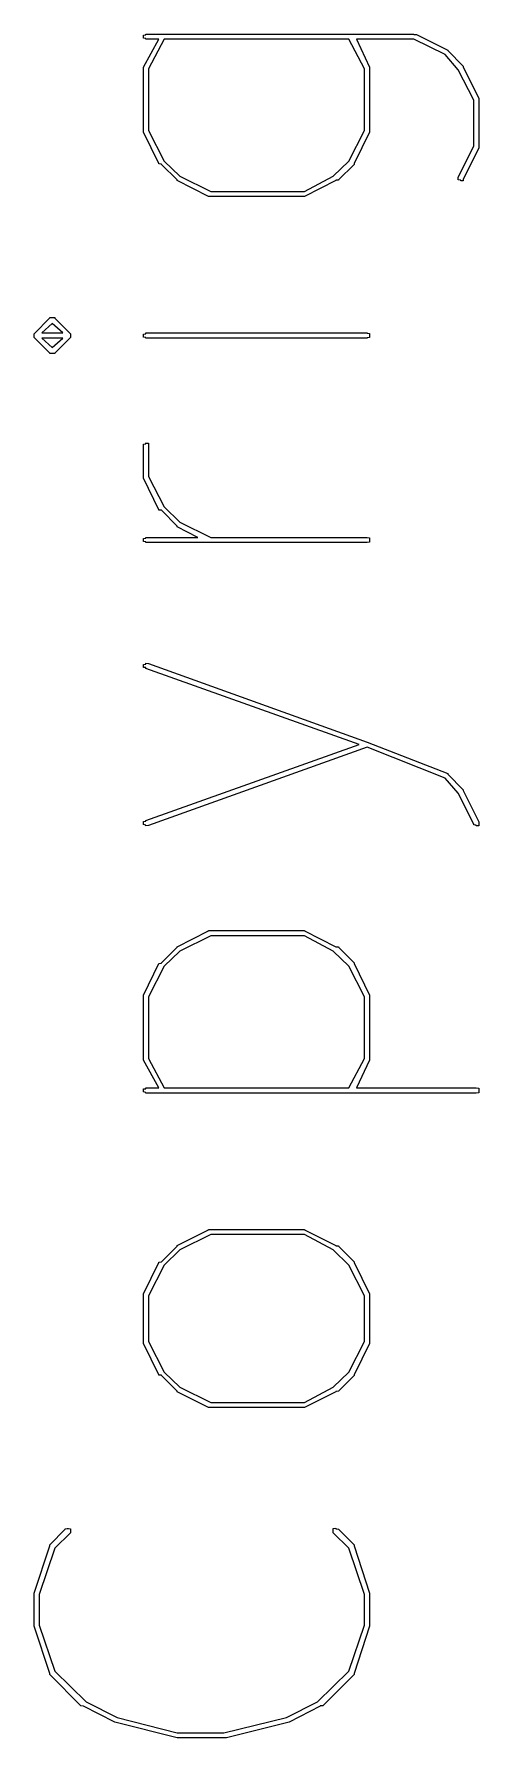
# Model space of a CAD drawing. Extents: x 18 to 369, y 6 to 139.
# Drawn here: x 297.381 to 297.552, y 38.997 to 39.652 of the extents above; entities that cross this region are included whole.
import ezdxf

# ---------------------------------------------------------------- set-up
doc = ezdxf.new("R2010")
doc.units = 0
doc.layers.add('BLACK', color=7, linetype='CONTINUOUS')

msp = doc.modelspace()

# ---------------------------------------------------------------- linework, layer by layer
at = {"layer": 'BLACK', "linetype": 'CONTINUOUS'}
for p, q in [((297.423, 39.6517), (297.424, 39.6518)), ((297.423, 39.6515), (297.423, 39.6517)), ((297.423, 39.6513), (297.423, 39.6515)), ((297.423, 39.6511), (297.423, 39.6513)), ((297.423, 39.6509), (297.423, 39.6511)), ((297.423, 39.6507), (297.423, 39.6509)), ((297.423, 39.6505), (297.423, 39.6507)), ((297.424, 39.6504), (297.423, 39.6505)), ((297.423, 39.6394), (297.429, 39.6501)), ((297.424, 39.652), (297.424, 39.6521)), ((297.424, 39.6521), (297.424, 39.6521)), ((297.424, 39.6521), (297.527, 39.6521)), ((297.424, 39.6519), (297.424, 39.652)), ((297.424, 39.6518), (297.424, 39.6519)), ((297.424, 39.6503), (297.424, 39.6504)), ((297.424, 39.6502), (297.424, 39.6503)), ((297.424, 39.6501), (297.424, 39.6502)), ((297.429, 39.6501), (297.424, 39.6501)), ((297.424, 39.6501), (297.424, 39.6501)), ((297.431, 39.6501), (297.425, 39.6388)), ((297.502, 39.6501), (297.431, 39.6501)), ((297.508, 39.6388), (297.502, 39.6501)), ((297.527, 39.6501), (297.505, 39.6501)), ((297.505, 39.6501), (297.51, 39.6394)), ((297.527, 39.6521), (297.527, 39.6521)), ((297.527, 39.6521), (297.527, 39.6521)), ((297.527, 39.6521), (297.527, 39.6521)), ((297.527, 39.6521), (297.527, 39.6521)), ((297.527, 39.6521), (297.527, 39.6521)), ((297.527, 39.6521), (297.527, 39.652)), ((297.527, 39.6521), (297.527, 39.6521)), ((297.527, 39.652), (297.527, 39.652)), ((297.527, 39.652), (297.528, 39.652)), ((297.539, 39.6442), (297.527, 39.6501)), ((297.528, 39.652), (297.528, 39.652)), ((297.528, 39.652), (297.54, 39.6459)), ((297.544, 39.6384), (297.539, 39.6442)), ((297.54, 39.6459), (297.54, 39.6459)), ((297.54, 39.6459), (297.54, 39.6459)), ((297.54, 39.6459), (297.54, 39.6459)), ((297.54, 39.6459), (297.54, 39.6459)), ((297.54, 39.6459), (297.54, 39.6458)), ((297.54, 39.6458), (297.54, 39.6458)), ((297.54, 39.6458), (297.54, 39.6458)), ((297.54, 39.6458), (297.546, 39.6397)), ((297.423, 39.6393), (297.423, 39.6394)), ((297.423, 39.6394), (297.423, 39.6394)), ((297.423, 39.6394), (297.423, 39.6394)), ((297.423, 39.6392), (297.423, 39.6393)), ((297.423, 39.6393), (297.423, 39.6393)), ((297.423, 39.6391), (297.423, 39.6392)), ((297.423, 39.6392), (297.423, 39.6392)), ((297.423, 39.639), (297.423, 39.6391)), ((297.423, 39.6391), (297.423, 39.6391)), ((297.423, 39.6148), (297.423, 39.639)), ((297.423, 39.639), (297.423, 39.639)), ((297.425, 39.6388), (297.425, 39.615)), ((297.508, 39.615), (297.508, 39.6388)), ((297.51, 39.6394), (297.51, 39.6394)), ((297.51, 39.6394), (297.51, 39.6394)), ((297.51, 39.6394), (297.51, 39.6394)), ((297.51, 39.6394), (297.51, 39.6393)), ((297.51, 39.6393), (297.51, 39.6393)), ((297.51, 39.6393), (297.51, 39.6392)), ((297.51, 39.6392), (297.51, 39.6392)), ((297.51, 39.6392), (297.51, 39.6391)), ((297.51, 39.6391), (297.51, 39.6391)), ((297.51, 39.6391), (297.51, 39.639)), ((297.51, 39.639), (297.51, 39.639)), ((297.51, 39.639), (297.51, 39.6148)), ((297.55, 39.6267), (297.544, 39.6384)), ((297.546, 39.6397), (297.546, 39.6397)), ((297.546, 39.6397), (297.546, 39.6397)), ((297.546, 39.6397), (297.546, 39.6396)), ((297.546, 39.6396), (297.546, 39.6396)), ((297.546, 39.6396), (297.546, 39.6395)), ((297.546, 39.6395), (297.546, 39.6395)), ((297.546, 39.6395), (297.546, 39.6394)), ((297.546, 39.6394), (297.552, 39.6274)), ((297.552, 39.6274), (297.552, 39.6273)), ((297.552, 39.6273), (297.552, 39.6273)), ((297.552, 39.6273), (297.552, 39.6273)), ((297.552, 39.6273), (297.552, 39.6272)), ((297.552, 39.6272), (297.552, 39.6272)), ((297.552, 39.6272), (297.552, 39.6271)), ((297.552, 39.6271), (297.552, 39.6271)), ((297.552, 39.6271), (297.552, 39.627)), ((297.552, 39.627), (297.552, 39.627)), ((297.552, 39.627), (297.552, 39.6269)), ((297.55, 39.609), (297.55, 39.6267)), ((297.552, 39.6269), (297.552, 39.6269)), ((297.552, 39.6269), (297.552, 39.6087)), ((297.423, 39.6147), (297.423, 39.6148)), ((297.423, 39.6148), (297.423, 39.6148)), ((297.423, 39.6148), (297.423, 39.6148)), ((297.423, 39.6146), (297.423, 39.6147)), ((297.423, 39.6145), (297.423, 39.6146)), ((297.423, 39.6146), (297.423, 39.6146)), ((297.423, 39.6146), (297.423, 39.6146)), ((297.423, 39.6144), (297.423, 39.6145)), ((297.429, 39.6023), (297.423, 39.6144)), ((297.423, 39.6144), (297.423, 39.6144)), ((297.423, 39.6144), (297.423, 39.6144)), ((297.423, 39.6144), (297.423, 39.6144)), ((297.425, 39.615), (297.431, 39.6033)), ((297.502, 39.6033), (297.508, 39.615)), ((297.51, 39.6144), (297.504, 39.6023)), ((297.51, 39.6148), (297.51, 39.6148)), ((297.51, 39.6148), (297.51, 39.6147)), ((297.51, 39.6147), (297.51, 39.6147)), ((297.51, 39.6147), (297.51, 39.6146)), ((297.51, 39.6146), (297.51, 39.6146)), ((297.51, 39.6146), (297.51, 39.6145)), ((297.51, 39.6145), (297.51, 39.6145)), ((297.51, 39.6145), (297.51, 39.6144)), ((297.51, 39.6144), (297.51, 39.6144)), ((297.51, 39.6144), (297.51, 39.6144)), ((297.544, 39.5971), (297.55, 39.609)), ((297.552, 39.6083), (297.546, 39.5962)), ((297.552, 39.6087), (297.552, 39.6087)), ((297.552, 39.6087), (297.552, 39.6087)), ((297.552, 39.6087), (297.552, 39.6086)), ((297.552, 39.6086), (297.552, 39.6086)), ((297.552, 39.6086), (297.552, 39.6085)), ((297.552, 39.6085), (297.552, 39.6085)), ((297.552, 39.6085), (297.552, 39.6084)), ((297.552, 39.6084), (297.552, 39.6084)), ((297.552, 39.6084), (297.552, 39.6083)), ((297.552, 39.6083), (297.552, 39.6083)), ((297.429, 39.6022), (297.429, 39.6023)), ((297.43, 39.6021), (297.429, 39.6022)), ((297.429, 39.6022), (297.429, 39.6022)), ((297.43, 39.602), (297.43, 39.6021)), ((297.43, 39.6021), (297.43, 39.6021)), ((297.43, 39.6021), (297.43, 39.6021)), ((297.436, 39.596), (297.43, 39.602)), ((297.43, 39.602), (297.43, 39.602)), ((297.431, 39.6033), (297.437, 39.5975)), ((297.496, 39.5975), (297.502, 39.6033)), ((297.504, 39.602), (297.498, 39.596)), ((297.504, 39.6023), (297.504, 39.6023)), ((297.504, 39.6023), (297.504, 39.6022)), ((297.504, 39.6022), (297.504, 39.6022)), ((297.504, 39.6022), (297.504, 39.6021)), ((297.504, 39.6021), (297.504, 39.6021)), ((297.504, 39.6021), (297.504, 39.6021)), ((297.504, 39.6021), (297.504, 39.602)), ((297.436, 39.5959), (297.436, 39.596)), ((297.436, 39.5958), (297.436, 39.5959)), ((297.436, 39.5959), (297.436, 39.5959)), ((297.436, 39.5959), (297.436, 39.5959)), ((297.448, 39.5897), (297.436, 39.5958)), ((297.436, 39.5958), (297.436, 39.5958)), ((297.436, 39.5958), (297.436, 39.5958)), ((297.436, 39.5958), (297.436, 39.5958)), ((297.437, 39.5975), (297.449, 39.5916)), ((297.485, 39.5916), (297.496, 39.5975)), ((297.497, 39.5958), (297.485, 39.5897)), ((297.498, 39.5959), (297.497, 39.5959)), ((297.497, 39.5959), (297.497, 39.5959)), ((297.497, 39.5959), (297.497, 39.5958)), ((297.497, 39.5958), (297.497, 39.5958)), ((297.497, 39.5958), (297.497, 39.5958)), ((297.498, 39.596), (297.498, 39.5959)), ((297.498, 39.5959), (297.498, 39.5959)), ((297.544, 39.5969), (297.544, 39.5971)), ((297.544, 39.5967), (297.544, 39.5969)), ((297.544, 39.5965), (297.544, 39.5967)), ((297.544, 39.5964), (297.544, 39.5965)), ((297.544, 39.5962), (297.544, 39.5964)), ((297.544, 39.596), (297.544, 39.5962)), ((297.545, 39.5959), (297.544, 39.596)), ((297.545, 39.5958), (297.545, 39.5959)), ((297.545, 39.5957), (297.545, 39.5958)), ((297.546, 39.5957), (297.545, 39.5957)), ((297.545, 39.5957), (297.545, 39.5957)), ((297.545, 39.5957), (297.545, 39.5957)), ((297.546, 39.5962), (297.546, 39.5962)), ((297.546, 39.5962), (297.546, 39.596)), ((297.546, 39.596), (297.546, 39.5959)), ((297.546, 39.5959), (297.546, 39.5958)), ((297.546, 39.5958), (297.546, 39.5957)), ((297.448, 39.5896), (297.448, 39.5897)), ((297.448, 39.5897), (297.448, 39.5897)), ((297.448, 39.5897), (297.448, 39.5897)), ((297.448, 39.5897), (297.448, 39.5897)), ((297.448, 39.5897), (297.448, 39.5897)), ((297.485, 39.5896), (297.448, 39.5896)), ((297.448, 39.5896), (297.448, 39.5896)), ((297.448, 39.5896), (297.448, 39.5896)), ((297.448, 39.5896), (297.448, 39.5896)), ((297.448, 39.5896), (297.448, 39.5896)), ((297.448, 39.5896), (297.448, 39.5896)), ((297.449, 39.5916), (297.485, 39.5916)), ((297.485, 39.5897), (297.485, 39.5897)), ((297.485, 39.5897), (297.485, 39.5897)), ((297.485, 39.5897), (297.485, 39.5897)), ((297.485, 39.5897), (297.485, 39.5897)), ((297.485, 39.5897), (297.485, 39.5897)), ((297.485, 39.5897), (297.485, 39.5896)), ((297.485, 39.5896), (297.485, 39.5896)), ((297.485, 39.5896), (297.485, 39.5896)), ((297.485, 39.5896), (297.485, 39.5896)), ((297.485, 39.5896), (297.485, 39.5896)), ((297.485, 39.5896), (297.485, 39.5896)), ((297.381, 39.5369), (297.387, 39.543)), ((297.387, 39.543), (297.387, 39.5431)), ((297.387, 39.5431), (297.387, 39.5431)), ((297.387, 39.5431), (297.388, 39.5431)), ((297.387, 39.543), (297.387, 39.543)), ((297.388, 39.5431), (297.388, 39.5432)), ((297.388, 39.5432), (297.388, 39.5432)), ((297.388, 39.5432), (297.388, 39.5432)), ((297.388, 39.5432), (297.388, 39.5432)), ((297.388, 39.5432), (297.388, 39.5432)), ((297.388, 39.5432), (297.388, 39.5432)), ((297.388, 39.5432), (297.388, 39.5432)), ((297.388, 39.5432), (297.388, 39.5432)), ((297.388, 39.5432), (297.388, 39.5432)), ((297.388, 39.5432), (297.388, 39.5432)), ((297.388, 39.5432), (297.388, 39.5432)), ((297.388, 39.5432), (297.388, 39.5432)), ((297.388, 39.5432), (297.388, 39.5431)), ((297.388, 39.5431), (297.389, 39.5431)), ((297.389, 39.5431), (297.389, 39.5429)), ((297.389, 39.5429), (297.395, 39.5369)), ((297.381, 39.5367), (297.381, 39.5369)), ((297.381, 39.5369), (297.381, 39.5369)), ((297.381, 39.5366), (297.381, 39.5367)), ((297.381, 39.5367), (297.381, 39.5367)), ((297.381, 39.5367), (297.381, 39.5367)), ((297.381, 39.5364), (297.381, 39.5366)), ((297.381, 39.5362), (297.381, 39.5364)), ((297.381, 39.5364), (297.381, 39.5364)), ((297.381, 39.5361), (297.381, 39.5362)), ((297.381, 39.536), (297.381, 39.5361)), ((297.381, 39.5358), (297.381, 39.536)), ((297.381, 39.536), (297.381, 39.536)), ((297.381, 39.536), (297.381, 39.536)), ((297.381, 39.5357), (297.381, 39.5358)), ((297.381, 39.5356), (297.381, 39.5357)), ((297.381, 39.5355), (297.381, 39.5356)), ((297.381, 39.5356), (297.381, 39.5356)), ((297.387, 39.5294), (297.381, 39.5355)), ((297.381, 39.5355), (297.381, 39.5355)), ((297.388, 39.5408), (297.384, 39.5372)), ((297.384, 39.5372), (297.392, 39.5372)), ((297.392, 39.5372), (297.388, 39.5408)), ((297.395, 39.5355), (297.389, 39.5294)), ((297.395, 39.5369), (297.395, 39.5369)), ((297.395, 39.5369), (297.395, 39.5368)), ((297.395, 39.5368), (297.395, 39.5367)), ((297.395, 39.5367), (297.395, 39.5367)), ((297.395, 39.5367), (297.395, 39.5366)), ((297.395, 39.5366), (297.395, 39.5364)), ((297.395, 39.5364), (297.395, 39.5362)), ((297.395, 39.5362), (297.395, 39.5361)), ((297.395, 39.5361), (297.395, 39.536)), ((297.395, 39.536), (297.395, 39.5359)), ((297.395, 39.5359), (297.395, 39.5358)), ((297.395, 39.5358), (297.395, 39.5356)), ((297.395, 39.5356), (297.395, 39.5356)), ((297.395, 39.5356), (297.395, 39.5355)), ((297.395, 39.5355), (297.395, 39.5355)), ((297.423, 39.5367), (297.424, 39.5369)), ((297.423, 39.5366), (297.423, 39.5367)), ((297.423, 39.5364), (297.423, 39.5366)), ((297.423, 39.5362), (297.423, 39.5364)), ((297.423, 39.536), (297.423, 39.5362)), ((297.423, 39.5358), (297.423, 39.536)), ((297.423, 39.5356), (297.423, 39.5358)), ((297.424, 39.5355), (297.423, 39.5356)), ((297.424, 39.5371), (297.424, 39.5372)), ((297.424, 39.5372), (297.424, 39.5372)), ((297.424, 39.5372), (297.509, 39.5372)), ((297.424, 39.537), (297.424, 39.5371)), ((297.424, 39.5369), (297.424, 39.537)), ((297.424, 39.5354), (297.424, 39.5355)), ((297.424, 39.5353), (297.424, 39.5354)), ((297.424, 39.5352), (297.424, 39.5353)), ((297.509, 39.5372), (297.509, 39.5371)), ((297.509, 39.5372), (297.509, 39.5372)), ((297.509, 39.5371), (297.51, 39.537)), ((297.51, 39.5354), (297.509, 39.5353)), ((297.509, 39.5353), (297.509, 39.5352)), ((297.51, 39.537), (297.51, 39.5369)), ((297.51, 39.5369), (297.51, 39.5367)), ((297.51, 39.5367), (297.51, 39.5366)), ((297.51, 39.5366), (297.51, 39.5364)), ((297.51, 39.5364), (297.51, 39.5362)), ((297.51, 39.5362), (297.51, 39.536)), ((297.51, 39.536), (297.51, 39.5358)), ((297.51, 39.5358), (297.51, 39.5356)), ((297.51, 39.5356), (297.51, 39.5355)), ((297.51, 39.5355), (297.51, 39.5354)), ((297.384, 39.5352), (297.388, 39.5316)), ((297.392, 39.5352), (297.384, 39.5352)), ((297.387, 39.5293), (297.387, 39.5294)), ((297.388, 39.5293), (297.387, 39.5293)), ((297.388, 39.5316), (297.392, 39.5352)), ((297.388, 39.5292), (297.388, 39.5293)), ((297.389, 39.5293), (297.388, 39.5293)), ((297.388, 39.5293), (297.388, 39.5292)), ((297.388, 39.5292), (297.388, 39.5292)), ((297.388, 39.5292), (297.388, 39.5292)), ((297.388, 39.5292), (297.388, 39.5292)), ((297.388, 39.5292), (297.388, 39.5292)), ((297.388, 39.5292), (297.388, 39.5292)), ((297.388, 39.5292), (297.388, 39.5292)), ((297.388, 39.5292), (297.388, 39.5292)), ((297.388, 39.5292), (297.388, 39.5292)), ((297.388, 39.5292), (297.388, 39.5292)), ((297.388, 39.5292), (297.388, 39.5292)), ((297.388, 39.5292), (297.388, 39.5291)), ((297.388, 39.5291), (297.388, 39.5292)), ((297.388, 39.5291), (297.388, 39.5291)), ((297.388, 39.5291), (297.388, 39.5291)), ((297.389, 39.5294), (297.389, 39.5294)), ((297.389, 39.5294), (297.389, 39.5293)), ((297.389, 39.5293), (297.389, 39.5293)), ((297.389, 39.5293), (297.389, 39.5293)), ((297.509, 39.5352), (297.424, 39.5352)), ((297.424, 39.5352), (297.424, 39.5352)), ((297.509, 39.5352), (297.509, 39.5352)), ((297.423, 39.4944), (297.424, 39.4946)), ((297.423, 39.4943), (297.423, 39.4944)), ((297.423, 39.4941), (297.423, 39.4943)), ((297.423, 39.4939), (297.423, 39.4941)), ((297.423, 39.4818), (297.423, 39.4939)), ((297.424, 39.4948), (297.424, 39.4949)), ((297.424, 39.4949), (297.424, 39.4948)), ((297.424, 39.4948), (297.425, 39.4948)), ((297.424, 39.4947), (297.424, 39.4948)), ((297.424, 39.4948), (297.424, 39.4948)), ((297.424, 39.4946), (297.424, 39.4947)), ((297.425, 39.4948), (297.425, 39.4947)), ((297.425, 39.4947), (297.425, 39.4946)), ((297.425, 39.4946), (297.425, 39.4944)), ((297.425, 39.4944), (297.425, 39.4942)), ((297.425, 39.4942), (297.425, 39.4941)), ((297.425, 39.4941), (297.425, 39.4939)), ((297.425, 39.4939), (297.425, 39.482)), ((297.423, 39.4817), (297.423, 39.4818)), ((297.423, 39.4816), (297.423, 39.4817)), ((297.423, 39.4817), (297.423, 39.4817)), ((297.423, 39.4815), (297.423, 39.4816)), ((297.423, 39.4816), (297.423, 39.4816)), ((297.423, 39.4814), (297.423, 39.4815)), ((297.423, 39.4815), (297.423, 39.4815)), ((297.423, 39.4813), (297.423, 39.4814)), ((297.423, 39.4814), (297.423, 39.4814)), ((297.423, 39.4814), (297.423, 39.4814)), ((297.429, 39.4692), (297.423, 39.4813)), ((297.423, 39.4813), (297.423, 39.4813)), ((297.425, 39.482), (297.431, 39.4703)), ((297.431, 39.4703), (297.437, 39.4644)), ((297.429, 39.4691), (297.429, 39.4692)), ((297.429, 39.4692), (297.429, 39.4692)), ((297.43, 39.4691), (297.429, 39.4691)), ((297.43, 39.469), (297.43, 39.4691)), ((297.43, 39.4691), (297.43, 39.4691)), ((297.436, 39.4629), (297.43, 39.469)), ((297.43, 39.469), (297.43, 39.469)), ((297.437, 39.4644), (297.449, 39.4586)), ((297.423, 39.4581), (297.424, 39.4583)), ((297.423, 39.458), (297.423, 39.4581)), ((297.423, 39.4578), (297.423, 39.458)), ((297.423, 39.4576), (297.423, 39.4578)), ((297.423, 39.4574), (297.423, 39.4576)), ((297.423, 39.4572), (297.423, 39.4574)), ((297.423, 39.457), (297.423, 39.4572)), ((297.424, 39.4569), (297.423, 39.457)), ((297.424, 39.4585), (297.424, 39.4586)), ((297.424, 39.4586), (297.424, 39.4586)), ((297.424, 39.4586), (297.444, 39.4586)), ((297.424, 39.4584), (297.424, 39.4585)), ((297.424, 39.4583), (297.424, 39.4584)), ((297.424, 39.4567), (297.424, 39.4569)), ((297.424, 39.4566), (297.424, 39.4567)), ((297.424, 39.4567), (297.424, 39.4567)), ((297.436, 39.4628), (297.436, 39.4629)), ((297.436, 39.4629), (297.436, 39.4629)), ((297.436, 39.4627), (297.436, 39.4628)), ((297.436, 39.4628), (297.436, 39.4628)), ((297.436, 39.4628), (297.436, 39.4628)), ((297.436, 39.4628), (297.436, 39.4628)), ((297.444, 39.4586), (297.436, 39.4627)), ((297.436, 39.4627), (297.436, 39.4627)), ((297.449, 39.4586), (297.509, 39.4586)), ((297.509, 39.4586), (297.509, 39.4585)), ((297.509, 39.4585), (297.509, 39.4585)), ((297.509, 39.4585), (297.51, 39.4584)), ((297.51, 39.4567), (297.509, 39.4566)), ((297.51, 39.4584), (297.51, 39.4583)), ((297.51, 39.4583), (297.51, 39.4581)), ((297.51, 39.4581), (297.51, 39.4579)), ((297.51, 39.4579), (297.51, 39.4578)), ((297.51, 39.4578), (297.51, 39.4576)), ((297.51, 39.4576), (297.51, 39.4574)), ((297.51, 39.4574), (297.51, 39.4572)), ((297.51, 39.4572), (297.51, 39.457)), ((297.51, 39.457), (297.51, 39.4569)), ((297.51, 39.4569), (297.51, 39.4567)), ((297.509, 39.4566), (297.424, 39.4566)), ((297.424, 39.4566), (297.424, 39.4566)), ((297.509, 39.4566), (297.509, 39.4566)), ((297.509, 39.4566), (297.509, 39.4566)), ((297.423, 39.4097), (297.424, 39.4099)), ((297.423, 39.4095), (297.423, 39.4097)), ((297.423, 39.4093), (297.423, 39.4095)), ((297.423, 39.4091), (297.423, 39.4093)), ((297.423, 39.409), (297.423, 39.4091)), ((297.423, 39.4088), (297.423, 39.409)), ((297.423, 39.4086), (297.423, 39.4088)), ((297.424, 39.4085), (297.423, 39.4086)), ((297.424, 39.4102), (297.425, 39.4101)), ((297.424, 39.4101), (297.424, 39.4102)), ((297.424, 39.4102), (297.424, 39.4102)), ((297.424, 39.4102), (297.424, 39.4102)), ((297.424, 39.41), (297.424, 39.4101)), ((297.424, 39.4099), (297.424, 39.41)), ((297.424, 39.4083), (297.424, 39.4085)), ((297.424, 39.4082), (297.424, 39.4083)), ((297.424, 39.4083), (297.424, 39.4083)), ((297.506, 39.379), (297.424, 39.4082)), ((297.425, 39.4101), (297.509, 39.3799)), ((297.424, 39.3497), (297.506, 39.379)), ((297.509, 39.3799), (297.509, 39.3799)), ((297.509, 39.3799), (297.509, 39.3799)), ((297.509, 39.3799), (297.509, 39.3799)), ((297.509, 39.3799), (297.54, 39.3678)), ((297.509, 39.3779), (297.425, 39.3478)), ((297.539, 39.366), (297.509, 39.3779)), ((297.544, 39.3602), (297.539, 39.366)), ((297.54, 39.3678), (297.54, 39.3678)), ((297.54, 39.3678), (297.54, 39.3678)), ((297.54, 39.3678), (297.54, 39.3677)), ((297.54, 39.3677), (297.54, 39.3676)), ((297.54, 39.3676), (297.546, 39.3615)), ((297.55, 39.3483), (297.544, 39.3602)), ((297.546, 39.3615), (297.546, 39.3615)), ((297.546, 39.3615), (297.546, 39.3614)), ((297.546, 39.3614), (297.546, 39.3614)), ((297.546, 39.3614), (297.546, 39.3614)), ((297.546, 39.3614), (297.546, 39.3613)), ((297.546, 39.3613), (297.546, 39.3613)), ((297.546, 39.3613), (297.552, 39.3492)), ((297.423, 39.3493), (297.424, 39.3495)), ((297.423, 39.3491), (297.423, 39.3493)), ((297.423, 39.349), (297.423, 39.3491)), ((297.423, 39.3488), (297.423, 39.349)), ((297.423, 39.3486), (297.423, 39.3488)), ((297.423, 39.3484), (297.423, 39.3486)), ((297.423, 39.3482), (297.423, 39.3484)), ((297.424, 39.348), (297.423, 39.3482)), ((297.424, 39.3496), (297.424, 39.3497)), ((297.424, 39.3495), (297.424, 39.3496)), ((297.424, 39.3479), (297.424, 39.348)), ((297.424, 39.3478), (297.424, 39.3479)), ((297.425, 39.3478), (297.424, 39.3477)), ((297.424, 39.3477), (297.424, 39.3478)), ((297.424, 39.3477), (297.424, 39.3477)), ((297.424, 39.3477), (297.424, 39.3477)), ((297.425, 39.3478), (297.425, 39.3478)), ((297.55, 39.3481), (297.55, 39.3483)), ((297.551, 39.348), (297.55, 39.3481)), ((297.551, 39.3478), (297.551, 39.348)), ((297.551, 39.3477), (297.551, 39.3478)), ((297.551, 39.3478), (297.551, 39.3478)), ((297.552, 39.3477), (297.551, 39.3477)), ((297.551, 39.3477), (297.551, 39.3477)), ((297.552, 39.3492), (297.552, 39.3491)), ((297.552, 39.3491), (297.552, 39.349)), ((297.552, 39.349), (297.552, 39.3488)), ((297.552, 39.3488), (297.552, 39.3486)), ((297.552, 39.3486), (297.552, 39.3484)), ((297.552, 39.3484), (297.552, 39.3482)), ((297.552, 39.3482), (297.552, 39.3481)), ((297.552, 39.3481), (297.552, 39.3479)), ((297.552, 39.3479), (297.552, 39.3478)), ((297.552, 39.3478), (297.552, 39.3477)), ((297.436, 39.3012), (297.448, 39.3073)), ((297.448, 39.3073), (297.448, 39.3074)), ((297.448, 39.3074), (297.448, 39.3074)), ((297.448, 39.3074), (297.448, 39.3074)), ((297.448, 39.3074), (297.448, 39.3074)), ((297.448, 39.3074), (297.448, 39.3074)), ((297.448, 39.3074), (297.448, 39.3074)), ((297.448, 39.3074), (297.485, 39.3074)), ((297.448, 39.3073), (297.448, 39.3073)), ((297.448, 39.3073), (297.448, 39.3073)), ((297.448, 39.3073), (297.448, 39.3073)), ((297.448, 39.3073), (297.448, 39.3073)), ((297.448, 39.3073), (297.448, 39.3073)), ((297.485, 39.3074), (297.485, 39.3074)), ((297.485, 39.3074), (297.485, 39.3074)), ((297.485, 39.3074), (297.485, 39.3074)), ((297.485, 39.3074), (297.485, 39.3073)), ((297.485, 39.3074), (297.485, 39.3074)), ((297.485, 39.3073), (297.485, 39.3073)), ((297.485, 39.3073), (297.485, 39.3073)), ((297.485, 39.3073), (297.485, 39.3073)), ((297.485, 39.3073), (297.485, 39.3073)), ((297.485, 39.3073), (297.485, 39.3073)), ((297.485, 39.3073), (297.497, 39.3012)), ((297.43, 39.295), (297.436, 39.301)), ((297.437, 39.2995), (297.431, 39.2937)), ((297.436, 39.3011), (297.436, 39.3012)), ((297.436, 39.3012), (297.436, 39.3012)), ((297.436, 39.3012), (297.436, 39.3012)), ((297.436, 39.301), (297.436, 39.3011)), ((297.436, 39.3011), (297.436, 39.3011)), ((297.436, 39.3011), (297.436, 39.3011)), ((297.436, 39.301), (297.436, 39.301)), ((297.449, 39.3054), (297.437, 39.2995)), ((297.485, 39.3054), (297.449, 39.3054)), ((297.496, 39.2995), (297.485, 39.3054)), ((297.502, 39.2937), (297.496, 39.2995)), ((297.497, 39.3012), (297.497, 39.3012)), ((297.497, 39.3012), (297.497, 39.3012)), ((297.497, 39.3012), (297.497, 39.3012)), ((297.497, 39.3012), (297.497, 39.3011)), ((297.497, 39.3011), (297.497, 39.3011)), ((297.497, 39.3011), (297.498, 39.3011)), ((297.498, 39.3011), (297.498, 39.301)), ((297.498, 39.301), (297.504, 39.295)), ((297.423, 39.2826), (297.429, 39.2947)), ((297.431, 39.2937), (297.425, 39.282)), ((297.429, 39.2948), (297.43, 39.2949)), ((297.429, 39.2947), (297.429, 39.2948)), ((297.429, 39.2948), (297.429, 39.2948)), ((297.429, 39.2947), (297.429, 39.2947)), ((297.43, 39.2949), (297.43, 39.295)), ((297.43, 39.295), (297.43, 39.295)), ((297.43, 39.2949), (297.43, 39.2949)), ((297.508, 39.282), (297.502, 39.2937)), ((297.504, 39.295), (297.504, 39.295)), ((297.504, 39.295), (297.504, 39.2949)), ((297.504, 39.2949), (297.504, 39.2949)), ((297.504, 39.2949), (297.504, 39.2949)), ((297.504, 39.2949), (297.504, 39.2948)), ((297.504, 39.2948), (297.504, 39.2948)), ((297.504, 39.2948), (297.504, 39.2947)), ((297.504, 39.2947), (297.51, 39.2826)), ((297.423, 39.2825), (297.423, 39.2826)), ((297.423, 39.2826), (297.423, 39.2826)), ((297.423, 39.2826), (297.423, 39.2826)), ((297.423, 39.2824), (297.423, 39.2825)), ((297.423, 39.2825), (297.423, 39.2825)), ((297.423, 39.2823), (297.423, 39.2824)), ((297.423, 39.2824), (297.423, 39.2824)), ((297.423, 39.2822), (297.423, 39.2823)), ((297.423, 39.2823), (297.423, 39.2823)), ((297.423, 39.258), (297.423, 39.2822)), ((297.423, 39.2822), (297.423, 39.2822)), ((297.425, 39.282), (297.425, 39.2582)), ((297.508, 39.2582), (297.508, 39.282)), ((297.51, 39.2826), (297.51, 39.2826)), ((297.51, 39.2826), (297.51, 39.2826)), ((297.51, 39.2826), (297.51, 39.2826)), ((297.51, 39.2826), (297.51, 39.2825)), ((297.51, 39.2825), (297.51, 39.2824)), ((297.51, 39.2824), (297.51, 39.2824)), ((297.51, 39.2824), (297.51, 39.2824)), ((297.51, 39.2824), (297.51, 39.2823)), ((297.51, 39.2823), (297.51, 39.2822)), ((297.51, 39.2822), (297.51, 39.2822)), ((297.51, 39.2822), (297.51, 39.2822)), ((297.51, 39.2822), (297.51, 39.258)), ((297.423, 39.2579), (297.423, 39.258)), ((297.423, 39.258), (297.423, 39.258)), ((297.423, 39.2578), (297.423, 39.2579)), ((297.423, 39.2579), (297.423, 39.2579)), ((297.423, 39.2577), (297.423, 39.2578)), ((297.423, 39.2578), (297.423, 39.2578)), ((297.423, 39.2576), (297.423, 39.2577)), ((297.423, 39.2577), (297.423, 39.2577)), ((297.429, 39.2469), (297.423, 39.2576)), ((297.423, 39.2576), (297.423, 39.2576)), ((297.423, 39.2576), (297.423, 39.2576)), ((297.423, 39.2576), (297.423, 39.2576)), ((297.425, 39.2582), (297.431, 39.2469)), ((297.502, 39.2469), (297.508, 39.2582)), ((297.51, 39.2576), (297.505, 39.2469)), ((297.51, 39.258), (297.51, 39.258)), ((297.51, 39.258), (297.51, 39.2579)), ((297.51, 39.2579), (297.51, 39.2579)), ((297.51, 39.2579), (297.51, 39.2578)), ((297.51, 39.2578), (297.51, 39.2578)), ((297.51, 39.2578), (297.51, 39.2577)), ((297.51, 39.2577), (297.51, 39.2577)), ((297.51, 39.2577), (297.51, 39.2576)), ((297.51, 39.2576), (297.51, 39.2576)), ((297.51, 39.2576), (297.51, 39.2576)), ((297.423, 39.2465), (297.424, 39.2466)), ((297.423, 39.2463), (297.423, 39.2465)), ((297.423, 39.2461), (297.423, 39.2463)), ((297.423, 39.2459), (297.423, 39.2461)), ((297.423, 39.2457), (297.423, 39.2459)), ((297.423, 39.2455), (297.423, 39.2457)), ((297.423, 39.2454), (297.423, 39.2455)), ((297.424, 39.2452), (297.423, 39.2454)), ((297.424, 39.2468), (297.424, 39.2469)), ((297.424, 39.2469), (297.424, 39.2469)), ((297.424, 39.2469), (297.429, 39.2469)), ((297.424, 39.2467), (297.424, 39.2468)), ((297.424, 39.2466), (297.424, 39.2467)), ((297.424, 39.2451), (297.424, 39.2452)), ((297.424, 39.245), (297.424, 39.2451)), ((297.424, 39.2449), (297.424, 39.245)), ((297.551, 39.2449), (297.424, 39.2449)), ((297.424, 39.2449), (297.424, 39.2449)), ((297.431, 39.2469), (297.502, 39.2469)), ((297.505, 39.2469), (297.551, 39.2469)), ((297.551, 39.2469), (297.551, 39.2469)), ((297.551, 39.2469), (297.552, 39.2468)), ((297.552, 39.245), (297.551, 39.2449)), ((297.551, 39.2449), (297.551, 39.2449)), ((297.552, 39.2468), (297.552, 39.2467)), ((297.552, 39.2467), (297.552, 39.2466)), ((297.552, 39.2466), (297.552, 39.2465)), ((297.552, 39.2465), (297.552, 39.2463)), ((297.552, 39.2463), (297.552, 39.2461)), ((297.552, 39.2461), (297.552, 39.2459)), ((297.552, 39.2459), (297.552, 39.2457)), ((297.552, 39.2457), (297.552, 39.2455)), ((297.552, 39.2455), (297.552, 39.2453)), ((297.552, 39.2453), (297.552, 39.2452)), ((297.552, 39.2452), (297.552, 39.2451)), ((297.552, 39.2451), (297.552, 39.245)), ((297.436, 39.1863), (297.448, 39.1924)), ((297.449, 39.1905), (297.437, 39.1846)), ((297.448, 39.1924), (297.448, 39.1925)), ((297.448, 39.1925), (297.448, 39.1925)), ((297.448, 39.1925), (297.448, 39.1925)), ((297.448, 39.1925), (297.448, 39.1925)), ((297.448, 39.1925), (297.448, 39.1925)), ((297.448, 39.1925), (297.485, 39.1925)), ((297.448, 39.1924), (297.448, 39.1924)), ((297.448, 39.1924), (297.448, 39.1924)), ((297.448, 39.1924), (297.448, 39.1924)), ((297.448, 39.1924), (297.448, 39.1924)), ((297.448, 39.1924), (297.448, 39.1924)), ((297.448, 39.1924), (297.448, 39.1924)), ((297.485, 39.1905), (297.449, 39.1905)), ((297.485, 39.1925), (297.485, 39.1925)), ((297.485, 39.1925), (297.485, 39.1925)), ((297.485, 39.1925), (297.485, 39.1925)), ((297.485, 39.1925), (297.485, 39.1924)), ((297.485, 39.1925), (297.485, 39.1925)), ((297.485, 39.1924), (297.485, 39.1924)), ((297.485, 39.1924), (297.485, 39.1924)), ((297.485, 39.1924), (297.485, 39.1924)), ((297.485, 39.1924), (297.485, 39.1924)), ((297.485, 39.1924), (297.485, 39.1924)), ((297.485, 39.1924), (297.497, 39.1863)), ((297.496, 39.1846), (297.485, 39.1905)), ((297.43, 39.1801), (297.436, 39.1861)), ((297.437, 39.1846), (297.431, 39.1788)), ((297.436, 39.1862), (297.436, 39.1863)), ((297.436, 39.1863), (297.436, 39.1863)), ((297.436, 39.1863), (297.436, 39.1863)), ((297.436, 39.1861), (297.436, 39.1862)), ((297.436, 39.1862), (297.436, 39.1862)), ((297.436, 39.1862), (297.436, 39.1862)), ((297.502, 39.1788), (297.496, 39.1846)), ((297.497, 39.1863), (297.497, 39.1863)), ((297.497, 39.1863), (297.497, 39.1863)), ((297.497, 39.1863), (297.497, 39.1863)), ((297.497, 39.1863), (297.497, 39.1862)), ((297.497, 39.1862), (297.497, 39.1862)), ((297.497, 39.1862), (297.498, 39.1862)), ((297.498, 39.1862), (297.498, 39.1861)), ((297.498, 39.1861), (297.504, 39.1801)), ((297.423, 39.1677), (297.429, 39.1798)), ((297.431, 39.1788), (297.425, 39.167)), ((297.429, 39.1799), (297.43, 39.18)), ((297.429, 39.1798), (297.429, 39.1799)), ((297.429, 39.1799), (297.429, 39.1799)), ((297.429, 39.1798), (297.429, 39.1798)), ((297.43, 39.18), (297.43, 39.1801)), ((297.43, 39.1801), (297.43, 39.1801)), ((297.43, 39.18), (297.43, 39.18)), ((297.508, 39.167), (297.502, 39.1788)), ((297.504, 39.1801), (297.504, 39.18)), ((297.504, 39.18), (297.504, 39.18)), ((297.504, 39.18), (297.504, 39.18)), ((297.504, 39.18), (297.504, 39.1799)), ((297.504, 39.1799), (297.504, 39.1799)), ((297.504, 39.1799), (297.504, 39.1798)), ((297.504, 39.1798), (297.51, 39.1677)), ((297.423, 39.1676), (297.423, 39.1677)), ((297.423, 39.1677), (297.423, 39.1677)), ((297.423, 39.1677), (297.423, 39.1677)), ((297.423, 39.1675), (297.423, 39.1676)), ((297.423, 39.1674), (297.423, 39.1675)), ((297.423, 39.1675), (297.423, 39.1675)), ((297.423, 39.1675), (297.423, 39.1675)), ((297.423, 39.1673), (297.423, 39.1674)), ((297.423, 39.1674), (297.423, 39.1674)), ((297.423, 39.1491), (297.423, 39.1673)), ((297.423, 39.1673), (297.423, 39.1673)), ((297.425, 39.167), (297.425, 39.1494)), ((297.508, 39.1494), (297.508, 39.167)), ((297.51, 39.1677), (297.51, 39.1677)), ((297.51, 39.1677), (297.51, 39.1677)), ((297.51, 39.1677), (297.51, 39.1677)), ((297.51, 39.1677), (297.51, 39.1676)), ((297.51, 39.1676), (297.51, 39.1675)), ((297.51, 39.1675), (297.51, 39.1675)), ((297.51, 39.1675), (297.51, 39.1675)), ((297.51, 39.1675), (297.51, 39.1674)), ((297.51, 39.1674), (297.51, 39.1673)), ((297.51, 39.1673), (297.51, 39.1673)), ((297.51, 39.1673), (297.51, 39.1673)), ((297.51, 39.1673), (297.51, 39.1491)), ((297.423, 39.149), (297.423, 39.1491)), ((297.423, 39.1491), (297.423, 39.1491)), ((297.423, 39.1491), (297.423, 39.1491)), ((297.423, 39.1489), (297.423, 39.149)), ((297.423, 39.1488), (297.423, 39.1489)), ((297.423, 39.1489), (297.423, 39.1489)), ((297.423, 39.1489), (297.423, 39.1489)), ((297.423, 39.1487), (297.423, 39.1488)), ((297.423, 39.1488), (297.423, 39.1488)), ((297.425, 39.1494), (297.431, 39.1376)), ((297.502, 39.1376), (297.508, 39.1494)), ((297.51, 39.1491), (297.51, 39.1491)), ((297.51, 39.1491), (297.51, 39.1491)), ((297.51, 39.1491), (297.51, 39.149)), ((297.51, 39.149), (297.51, 39.1489)), ((297.51, 39.1489), (297.51, 39.1489)), ((297.51, 39.1489), (297.51, 39.1489)), ((297.51, 39.1489), (297.51, 39.1488)), ((297.51, 39.1488), (297.51, 39.1487)), ((297.429, 39.1366), (297.423, 39.1487)), ((297.423, 39.1487), (297.423, 39.1487)), ((297.423, 39.1487), (297.423, 39.1487)), ((297.51, 39.1487), (297.504, 39.1366)), ((297.51, 39.1487), (297.51, 39.1487)), ((297.51, 39.1487), (297.51, 39.1487)), ((297.429, 39.1365), (297.429, 39.1366)), ((297.429, 39.1366), (297.429, 39.1366)), ((297.43, 39.1365), (297.429, 39.1365)), ((297.43, 39.1364), (297.43, 39.1365)), ((297.436, 39.1303), (297.43, 39.1364)), ((297.43, 39.1364), (297.43, 39.1364)), ((297.43, 39.1364), (297.43, 39.1364)), ((297.431, 39.1376), (297.437, 39.1318)), ((297.496, 39.1318), (297.502, 39.1376)), ((297.504, 39.1363), (297.498, 39.1303)), ((297.504, 39.1366), (297.504, 39.1366)), ((297.504, 39.1366), (297.504, 39.1365)), ((297.504, 39.1365), (297.504, 39.1365)), ((297.504, 39.1365), (297.504, 39.1365)), ((297.504, 39.1365), (297.504, 39.1364)), ((297.504, 39.1364), (297.504, 39.1364)), ((297.504, 39.1364), (297.504, 39.1363)), ((297.436, 39.1302), (297.436, 39.1303)), ((297.436, 39.1303), (297.436, 39.1303)), ((297.436, 39.1301), (297.436, 39.1302)), ((297.436, 39.1302), (297.436, 39.1302)), ((297.436, 39.1302), (297.436, 39.1302)), ((297.448, 39.1241), (297.436, 39.1301)), ((297.436, 39.1301), (297.436, 39.1301)), ((297.436, 39.1301), (297.436, 39.1301)), ((297.437, 39.1318), (297.449, 39.126)), ((297.485, 39.126), (297.496, 39.1318)), ((297.497, 39.1301), (297.485, 39.1241)), ((297.498, 39.1303), (297.497, 39.1302)), ((297.497, 39.1302), (297.497, 39.1302)), ((297.497, 39.1302), (297.497, 39.1302)), ((297.497, 39.1302), (297.497, 39.1301)), ((297.497, 39.1301), (297.497, 39.1301)), ((297.498, 39.1303), (297.498, 39.1303)), ((297.448, 39.124), (297.448, 39.1241)), ((297.485, 39.124), (297.448, 39.124)), ((297.448, 39.124), (297.448, 39.124)), ((297.448, 39.124), (297.448, 39.124)), ((297.448, 39.124), (297.448, 39.124)), ((297.448, 39.124), (297.448, 39.124)), ((297.448, 39.124), (297.448, 39.124)), ((297.448, 39.124), (297.448, 39.124)), ((297.448, 39.124), (297.448, 39.124)), ((297.448, 39.124), (297.448, 39.124)), ((297.448, 39.124), (297.448, 39.124)), ((297.449, 39.126), (297.485, 39.126)), ((297.485, 39.1241), (297.485, 39.1241)), ((297.485, 39.1241), (297.485, 39.124)), ((297.485, 39.124), (297.485, 39.124)), ((297.485, 39.124), (297.485, 39.124)), ((297.485, 39.124), (297.485, 39.124)), ((297.485, 39.124), (297.485, 39.124)), ((297.485, 39.124), (297.485, 39.124)), ((297.485, 39.124), (297.485, 39.124)), ((297.485, 39.124), (297.485, 39.124)), ((297.485, 39.124), (297.485, 39.124)), ((297.485, 39.124), (297.485, 39.124)), ((297.387, 39.0712), (297.393, 39.0773)), ((297.393, 39.0774), (297.394, 39.0775)), ((297.393, 39.0773), (297.393, 39.0774)), ((297.394, 39.0775), (297.394, 39.0776)), ((297.394, 39.0776), (297.394, 39.0776)), ((297.394, 39.0776), (297.394, 39.0776)), ((297.394, 39.0776), (297.394, 39.0775)), ((297.394, 39.0775), (297.395, 39.0774)), ((297.395, 39.0774), (297.395, 39.0773)), ((297.395, 39.0773), (297.395, 39.0771)), ((297.395, 39.0771), (297.395, 39.0769)), ((297.395, 39.0769), (297.395, 39.0768)), ((297.395, 39.0768), (297.395, 39.0766)), ((297.496, 39.0775), (297.497, 39.0776)), ((297.496, 39.0774), (297.496, 39.0775)), ((297.496, 39.0773), (297.496, 39.0774)), ((297.496, 39.0771), (297.496, 39.0773)), ((297.496, 39.077), (297.496, 39.0771)), ((297.496, 39.0768), (297.496, 39.077)), ((297.496, 39.0766), (297.496, 39.0768)), ((297.497, 39.0776), (297.497, 39.0776)), ((297.497, 39.0776), (297.497, 39.0776)), ((297.497, 39.0776), (297.497, 39.0775)), ((297.497, 39.0775), (297.497, 39.0774)), ((297.497, 39.0774), (297.498, 39.0773)), ((297.498, 39.0773), (297.504, 39.0712)), ((297.381, 39.0527), (297.387, 39.0708)), ((297.387, 39.0711), (297.387, 39.0712)), ((297.387, 39.0712), (297.387, 39.0712)), ((297.387, 39.0712), (297.387, 39.0712)), ((297.387, 39.071), (297.387, 39.0711)), ((297.387, 39.0711), (297.387, 39.0711)), ((297.387, 39.0711), (297.387, 39.0711)), ((297.387, 39.0709), (297.387, 39.071)), ((297.387, 39.071), (297.387, 39.071)), ((297.387, 39.0708), (297.387, 39.0709)), ((297.387, 39.0709), (297.387, 39.0709)), ((297.387, 39.0709), (297.387, 39.0709)), ((297.395, 39.0759), (297.389, 39.07)), ((297.395, 39.0766), (297.395, 39.0764)), ((297.395, 39.0764), (297.395, 39.0762)), ((297.395, 39.0762), (297.395, 39.076)), ((297.395, 39.076), (297.395, 39.0759)), ((297.496, 39.0764), (297.496, 39.0766)), ((297.496, 39.0762), (297.496, 39.0764)), ((297.496, 39.076), (297.496, 39.0762)), ((297.496, 39.0759), (297.496, 39.076)), ((297.502, 39.07), (297.496, 39.0759)), ((297.504, 39.0712), (297.504, 39.0712)), ((297.504, 39.0712), (297.504, 39.0712)), ((297.504, 39.0712), (297.504, 39.0711)), ((297.504, 39.0711), (297.504, 39.0711)), ((297.504, 39.0711), (297.504, 39.071)), ((297.504, 39.071), (297.504, 39.071)), ((297.504, 39.071), (297.504, 39.071)), ((297.504, 39.071), (297.504, 39.0709)), ((297.504, 39.0709), (297.504, 39.0709)), ((297.504, 39.0709), (297.504, 39.0708)), ((297.504, 39.0708), (297.51, 39.0527)), ((297.389, 39.07), (297.383, 39.0522)), ((297.508, 39.0522), (297.502, 39.07)), ((297.381, 39.0526), (297.381, 39.0527)), ((297.381, 39.0525), (297.381, 39.0526)), ((297.381, 39.0526), (297.381, 39.0526)), ((297.381, 39.0524), (297.381, 39.0525)), ((297.381, 39.0525), (297.381, 39.0525)), ((297.381, 39.0525), (297.381, 39.0525)), ((297.381, 39.0403), (297.381, 39.0524)), ((297.383, 39.0522), (297.383, 39.0404)), ((297.508, 39.0404), (297.508, 39.0522)), ((297.51, 39.0527), (297.51, 39.0527)), ((297.51, 39.0527), (297.51, 39.0526)), ((297.51, 39.0526), (297.51, 39.0526)), ((297.51, 39.0526), (297.51, 39.0525)), ((297.51, 39.0525), (297.51, 39.0525)), ((297.51, 39.0525), (297.51, 39.0524)), ((297.51, 39.0524), (297.51, 39.0524)), ((297.51, 39.0524), (297.51, 39.0403)), ((297.381, 39.0402), (297.381, 39.0403)), ((297.381, 39.0401), (297.381, 39.0402)), ((297.381, 39.0402), (297.381, 39.0402)), ((297.381, 39.04), (297.381, 39.0401)), ((297.381, 39.0401), (297.381, 39.0401)), ((297.387, 39.0218), (297.381, 39.04)), ((297.381, 39.04), (297.381, 39.04)), ((297.381, 39.04), (297.381, 39.04)), ((297.383, 39.0404), (297.389, 39.0227)), ((297.502, 39.0227), (297.508, 39.0404)), ((297.51, 39.04), (297.504, 39.0218)), ((297.51, 39.0403), (297.51, 39.0402)), ((297.51, 39.0402), (297.51, 39.0402)), ((297.51, 39.0402), (297.51, 39.0401)), ((297.51, 39.0401), (297.51, 39.0401)), ((297.51, 39.0401), (297.51, 39.04)), ((297.51, 39.04), (297.51, 39.04)), ((297.387, 39.0217), (297.387, 39.0218)), ((297.387, 39.0218), (297.387, 39.0218)), ((297.387, 39.0218), (297.387, 39.0218)), ((297.387, 39.0216), (297.387, 39.0217)), ((297.387, 39.0215), (297.387, 39.0216)), ((297.387, 39.0216), (297.387, 39.0216)), ((297.387, 39.0216), (297.387, 39.0216)), ((297.387, 39.0214), (297.387, 39.0215)), ((297.387, 39.0215), (297.387, 39.0215)), ((297.387, 39.0215), (297.387, 39.0215)), ((297.399, 39.0093), (297.387, 39.0214)), ((297.387, 39.0214), (297.387, 39.0214)), ((297.389, 39.0227), (297.401, 39.0109)), ((297.49, 39.0109), (297.502, 39.0227)), ((297.504, 39.0214), (297.492, 39.0093)), ((297.504, 39.0218), (297.504, 39.0218)), ((297.504, 39.0218), (297.504, 39.0218)), ((297.504, 39.0218), (297.504, 39.0218)), ((297.504, 39.0218), (297.504, 39.0217)), ((297.504, 39.0217), (297.504, 39.0216)), ((297.504, 39.0216), (297.504, 39.0216)), ((297.504, 39.0216), (297.504, 39.0216)), ((297.504, 39.0216), (297.504, 39.0215)), ((297.504, 39.0215), (297.504, 39.0215)), ((297.504, 39.0215), (297.504, 39.0215)), ((297.504, 39.0215), (297.504, 39.0214)), ((297.4, 39.0092), (297.399, 39.0093)), ((297.399, 39.0093), (297.399, 39.0093)), ((297.399, 39.0093), (297.399, 39.0093)), ((297.412, 39.0031), (297.4, 39.0092)), ((297.4, 39.0092), (297.4, 39.0092)), ((297.4, 39.0092), (297.4, 39.0092)), ((297.4, 39.0092), (297.4, 39.0092)), ((297.4, 39.0092), (297.4, 39.0092)), ((297.401, 39.0109), (297.413, 39.0049)), ((297.413, 39.0049), (297.436, 38.999)), ((297.454, 38.999), (297.478, 39.0049)), ((297.478, 39.0049), (297.49, 39.0109)), ((297.491, 39.0092), (297.479, 39.0031)), ((297.492, 39.0093), (297.491, 39.0093)), ((297.491, 39.0093), (297.491, 39.0093)), ((297.491, 39.0093), (297.491, 39.0092)), ((297.491, 39.0092), (297.491, 39.0092)), ((297.491, 39.0092), (297.491, 39.0092)), ((297.491, 39.0092), (297.491, 39.0092)), ((297.492, 39.0093), (297.492, 39.0093)), ((297.412, 39.003), (297.412, 39.0031)), ((297.412, 39.0031), (297.412, 39.0031)), ((297.412, 39.0031), (297.412, 39.0031)), ((297.412, 39.0031), (297.412, 39.0031)), ((297.436, 38.997), (297.412, 39.003)), ((297.412, 39.003), (297.412, 39.003)), ((297.412, 39.003), (297.412, 39.003)), ((297.412, 39.003), (297.412, 39.003)), ((297.436, 38.999), (297.454, 38.999)), ((297.479, 39.003), (297.455, 38.997)), ((297.479, 39.0031), (297.479, 39.0031)), ((297.479, 39.0031), (297.479, 39.0031)), ((297.479, 39.0031), (297.479, 39.0031)), ((297.479, 39.0031), (297.479, 39.0031)), ((297.479, 39.0031), (297.479, 39.003)), ((297.479, 39.003), (297.479, 39.003)), ((297.455, 38.997), (297.436, 38.997)), ((297.436, 38.997), (297.436, 38.997)), ((297.436, 38.997), (297.436, 38.997)), ((297.436, 38.997), (297.436, 38.997)), ((297.436, 38.997), (297.436, 38.997)), ((297.436, 38.997), (297.436, 38.997)), ((297.436, 38.997), (297.436, 38.997)), ((297.455, 38.997), (297.455, 38.997)), ((297.455, 38.997), (297.455, 38.997)), ((297.455, 38.997), (297.455, 38.997)), ((297.455, 38.997), (297.455, 38.997)), ((297.455, 38.997), (297.455, 38.997)), ((297.455, 38.997), (297.455, 38.997)), ((297.455, 38.997), (297.455, 38.997))]:
    msp.add_line(p, q, dxfattribs=at)

doc.saveas('drawing.dxf')
